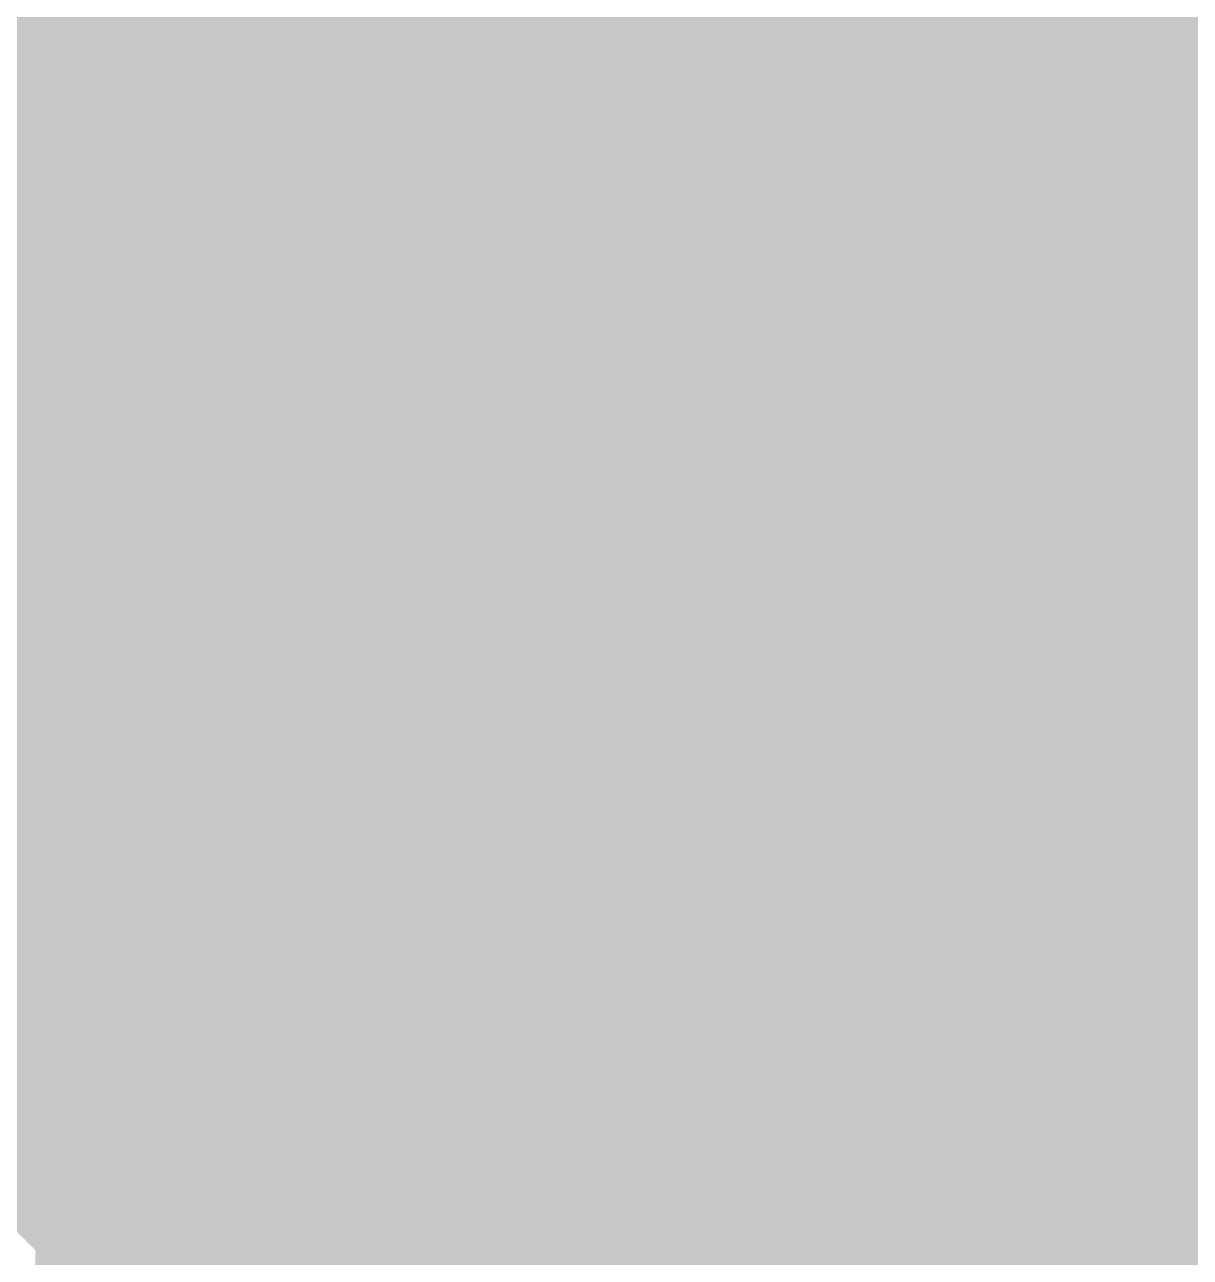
# Model space of a CAD drawing. Extents: x -5 to 208, y -5 to 206.
# Drawn here: x 44.34 to 56.3, y 126.87 to 139.52 of the extents above; entities that cross this region are included whole.
import ezdxf

# ---------------------------------------------------------------- set-up
doc = ezdxf.new("R2010")
doc.units = 0
doc.header["$MEASUREMENT"] = 0
doc.layers.get('0').update_dxf_attribs({"linetype": 'CONTINUOUS'})
for name, color, linetype in [('22-301-0_BOT', 7, 'CONTINUOUS'), ('22-301-0_DRD', 7, 'CONTINUOUS'), ('22-301-0_IN1', 1, 'CONTINUOUS'), ('22-301-0_IN2', 4, 'CONTINUOUS'), ('22-301-0_SMT', 5, 'CONTINUOUS'), ('22-301-0_SPT', 10, 'CONTINUOUS'), ('22-301-0_SST', 14, 'CONTINUOUS'), ('22-301-0_TOP', 9, 'CONTINUOUS'), ('THRUHOLE_TAP', 13, 'CONTINUOUS')]:
    doc.layers.add(name, color=color, linetype=linetype)

# ---------------------------------------------------------------- blocks, each defined once
blk = doc.blocks.new('ROUND_66')
at = {"const_width": 0.35052}
blk.add_lwpolyline([(-0.17526, 0, 1), (0.17526, 0, 1)], format="xyb", close=True, dxfattribs=at)
blk = doc.blocks.new('ROUND_68')
at = {"const_width": 0.35052}
blk.add_lwpolyline([(-0.17526, 0, 1), (0.17526, 0, 1)], format="xyb", close=True, dxfattribs=at)
blk = doc.blocks.new('RECTANGLE_6')
blk.add_solid([(0.4826, 0.4064), (0.4826, -0.4064), (-0.4826, 0.4064), (-0.4826, -0.4064)])
blk = doc.blocks.new('RECTANGLE_10')
blk.add_solid([(0.9017, 0.508), (0.9017, -0.508), (-0.9017, 0.508), (-0.9017, -0.508)])
blk = doc.blocks.new('ROUND_73')
at = {"const_width": 0.10033}
blk.add_lwpolyline([(-0.050164, 0, 1), (0.050164, 0, 1)], format="xyb", close=True, dxfattribs=at)

msp = doc.modelspace()

# ---------------------------------------------------------------- linework, layer by layer
at = {"layer": '22-301-0_BOT', "const_width": 0.254}
for points in [[(45.593, 149.2885), (45.593, 103.33736)], [(45.8216, 149.2885), (45.8216, 103.3399)], [(46.0502, 149.2885), (46.0502, 103.27894)], [(46.2788, 149.2885), (46.2788, 103.13924)], [(46.5074, 149.2885), (46.5074, 102.82936)], [(46.736, 149.2885), (46.736, 96.02216)], [(46.9646, 149.2885), (46.9646, 96.0247)], [(47.1932, 149.2885), (47.1932, 95.96374)], [(47.4218, 149.2885), (47.4218, 95.82404)], [(47.6504, 149.2885), (47.6504, 95.51416)], [(47.879, 149.2885), (47.879, 90.90152)], [(48.1076, 149.2885), (48.1076, 90.8685)], [(48.3362, 149.2885), (48.3362, 90.76944)], [(48.5648, 149.2885), (48.5648, 90.55862)], [(48.7934, 149.2885), (48.7934, 89.27846)], [(49.022, 149.2885), (49.022, 89.04986)], [(49.2506, 149.2885), (49.2506, 88.82126)], [(49.4792, 149.2885), (49.4792, 88.59266)], [(49.7078, 149.2885), (49.7078, 88.36406)], [(49.9364, 149.2885), (49.9364, 88.13546)], [(50.165, 149.2885), (50.165, 87.90686)], [(50.3936, 149.2885), (50.3936, 87.67826)], [(50.6222, 149.2885), (50.6222, 87.44966)], [(50.8508, 149.2885), (50.8508, 87.22106)], [(51.0794, 149.2885), (51.0794, 106.6165)], [(51.308, 149.2885), (51.308, 106.9467)], [(51.5366, 149.2885), (51.5366, 107.05592)], [(51.7652, 149.2885), (51.7652, 107.0737)], [(51.9938, 149.2885), (51.9938, 107.0737)], [(52.2224, 149.2885), (52.2224, 107.0737)], [(52.451, 149.2885), (52.451, 107.0737)], [(52.6796, 149.2885), (52.6796, 107.0737)], [(52.9082, 149.2885), (52.9082, 107.0737)], [(53.1368, 149.2885), (53.1368, 107.0737)], [(53.3654, 149.2885), (53.3654, 107.0737)], [(53.594, 149.2885), (53.594, 107.0737)], [(53.8226, 149.2885), (53.8226, 107.0737)], [(54.0512, 149.2885), (54.0512, 107.0737)], [(54.2798, 149.2885), (54.2798, 107.0737)], [(54.5084, 149.2885), (54.5084, 107.0737)], [(54.737, 149.2885), (54.737, 107.0737)], [(54.9656, 149.2885), (54.9656, 107.0737)], [(55.1942, 149.2885), (55.1942, 107.0737)], [(55.4228, 149.2885), (55.4228, 107.0737)], [(55.6514, 149.2885), (55.6514, 107.0737)], [(55.88, 149.2885), (55.88, 107.0737)], [(56.1086, 149.2885), (56.1086, 107.0737)], [(56.3372, 148.37918), (56.3372, 107.0737)], [(45.3644, 141.13256), (45.3644, 103.26878)], [(45.1358, 140.88364), (45.1358, 103.11638)], [(44.9072, 140.65504), (44.9072, 102.76332)], [(44.6786, 140.42644), (44.6786, 127.18542)], [(44.577, 140.32484), (44.577, 127.32258)], [(60.325, 139.4968), (44.577, 139.4968)], [(60.325, 139.2682), (44.577, 139.2682)], [(60.325, 139.0396), (44.577, 139.0396)], [(60.325, 138.811), (44.577, 138.811)], [(60.325, 138.5824), (44.577, 138.5824)], [(60.325, 138.3538), (44.577, 138.3538)], [(60.325, 138.1252), (44.577, 138.1252)], [(60.325, 137.8966), (44.577, 137.8966)], [(60.325, 137.668), (44.577, 137.668)], [(60.325, 137.4394), (44.577, 137.4394)], [(60.325, 137.2108), (44.577, 137.2108)], [(60.325, 136.9822), (44.577, 136.9822)], [(60.325, 136.7536), (44.577, 136.7536)], [(60.325, 136.525), (44.577, 136.525)], [(60.325, 136.2964), (44.577, 136.2964)], [(60.325, 136.0678), (44.577, 136.0678)], [(60.325, 135.8392), (44.577, 135.8392)], [(60.325, 135.6106), (44.577, 135.6106)], [(60.325, 135.382), (44.577, 135.382)], [(60.325, 135.1534), (44.577, 135.1534)], [(60.325, 134.9248), (44.577, 134.9248)], [(60.325, 134.6962), (44.577, 134.6962)], [(60.325, 134.4676), (44.577, 134.4676)], [(60.325, 134.239), (44.577, 134.239)], [(60.325, 134.0104), (44.577, 134.0104)], [(60.325, 133.7818), (44.577, 133.7818)], [(60.325, 133.5532), (44.577, 133.5532)], [(60.325, 133.3246), (44.577, 133.3246)], [(60.325, 133.096), (44.577, 133.096)], [(60.325, 132.8674), (44.577, 132.8674)], [(60.325, 132.6388), (44.577, 132.6388)], [(60.325, 132.4102), (44.577, 132.4102)], [(60.325, 132.1816), (44.577, 132.1816)], [(60.325, 131.953), (44.577, 131.953)], [(60.325, 131.7244), (44.577, 131.7244)], [(60.325, 131.4958), (44.577, 131.4958)], [(60.325, 131.2672), (44.577, 131.2672)], [(60.325, 131.0386), (44.577, 131.0386)], [(60.325, 130.81), (44.577, 130.81)], [(60.325, 130.5814), (44.577, 130.5814)], [(60.325, 130.3528), (44.577, 130.3528)], [(60.325, 130.1242), (44.577, 130.1242)], [(60.325, 129.8956), (44.577, 129.8956)], [(60.325, 129.667), (44.577, 129.667)], [(60.325, 129.4384), (44.577, 129.4384)], [(60.325, 129.2098), (44.577, 129.2098)], [(60.325, 128.9812), (44.577, 128.9812)], [(60.325, 128.7526), (44.577, 128.7526)], [(60.325, 128.524), (44.577, 128.524)], [(60.325, 128.2954), (44.577, 128.2954)], [(60.325, 128.0668), (44.577, 128.0668)], [(60.325, 127.8382), (44.577, 127.8382)], [(60.325, 127.6096), (44.577, 127.6096)], [(60.37834, 127.381), (44.577, 127.381)], [(60.54344, 127.1524), (44.69638, 127.1524)], [(60.77204, 126.9238), (44.7802, 126.9238)]]:
    msp.add_lwpolyline(points, dxfattribs=at)
for points in [[(44.80052, 126.746, 0.1864202), (44.5776, 127.32312)], [(43.942, 125.88748, 0.4142136), (44.80052, 126.746)]]:
    msp.add_lwpolyline(points, format="xyb", dxfattribs=at)
at = {"layer": '22-301-0_DRD', "const_width": 0.254}
for points in [[(52.959, 131.699), (52.578, 131.318)], [(53.467, 131.699), (52.959, 131.699)], [(53.848, 131.318), (53.467, 131.699)], [(52.578, 131.318), (52.578, 130.81)], [(53.848, 130.81), (53.848, 131.318)], [(51.816, 130.937), (51.435, 130.556)], [(51.816, 130.937), (51.435, 130.556)], [(51.816, 130.937), (51.435, 130.556)], [(52.324, 130.937), (51.816, 130.937)], [(52.324, 130.937), (51.816, 130.937)], [(52.324, 130.937), (51.816, 130.937)], [(52.705, 130.556), (52.324, 130.937)], [(52.705, 130.556), (52.324, 130.937)], [(52.705, 130.556), (52.324, 130.937)], [(52.578, 130.81), (52.959, 130.429)], [(53.467, 130.429), (53.848, 130.81)], [(51.435, 130.556), (51.435, 130.048)], [(51.435, 130.556), (51.435, 130.048)], [(51.435, 130.556), (51.435, 130.048)], [(52.705, 130.048), (52.705, 130.556)], [(52.705, 130.048), (52.705, 130.556)], [(52.705, 130.048), (52.705, 130.556)], [(52.959, 130.429), (53.467, 130.429)], [(51.435, 130.048), (51.816, 129.667)], [(51.435, 130.048), (51.816, 129.667)], [(51.435, 130.048), (51.816, 129.667)], [(52.324, 129.667), (52.705, 130.048)], [(52.324, 129.667), (52.705, 130.048)], [(52.324, 129.667), (52.705, 130.048)], [(51.816, 129.667), (52.324, 129.667)], [(51.816, 129.667), (52.324, 129.667)], [(51.816, 129.667), (52.324, 129.667)], [(49.276, 129.54), (48.895, 129.159)], [(49.276, 129.54), (48.895, 129.159)], [(49.784, 129.54), (49.276, 129.54)], [(49.784, 129.54), (49.276, 129.54)], [(50.165, 129.159), (49.784, 129.54)], [(50.165, 129.159), (49.784, 129.54)], [(48.895, 129.159), (48.895, 128.651)], [(48.895, 129.159), (48.895, 128.651)], [(50.165, 128.651), (50.165, 129.159)], [(50.165, 128.651), (50.165, 129.159)], [(48.895, 128.651), (49.276, 128.27)], [(48.895, 128.651), (49.276, 128.27)], [(49.784, 128.27), (50.165, 128.651)], [(49.784, 128.27), (50.165, 128.651)], [(49.276, 128.27), (49.784, 128.27)], [(49.276, 128.27), (49.784, 128.27)], [(44.577, 127), (44.196, 127.381)], [(44.577, 126.492), (44.577, 127)]]:
    msp.add_lwpolyline(points, dxfattribs=at)
at = {"layer": '22-301-0_IN1', "const_width": 0.254}
for points in [[(44.5516, 165.608), (44.5516, 127.04572)], [(44.7802, 165.608), (44.7802, 112.4712)], [(45.0088, 165.608), (45.0088, 112.4712)], [(45.2374, 165.608), (45.2374, 112.4712)], [(45.466, 165.608), (45.466, 112.4712)], [(45.6946, 165.608), (45.6946, 112.4712)], [(45.9232, 165.608), (45.9232, 112.4712)], [(46.1518, 165.608), (46.1518, 112.4712)], [(46.3804, 165.608), (46.3804, 112.4712)], [(46.609, 165.608), (46.609, 112.4712)], [(50.9524, 165.608), (50.9524, 112.4712)], [(51.181, 165.608), (51.181, 112.4712)], [(51.4096, 165.608), (51.4096, 112.4712)], [(51.6382, 165.608), (51.6382, 112.4712)], [(51.8668, 165.608), (51.8668, 112.4712)], [(52.0954, 165.608), (52.0954, 112.4712)], [(52.324, 165.608), (52.324, 112.4712)], [(52.5526, 165.608), (52.5526, 112.4712)], [(52.7812, 165.608), (52.7812, 112.4712)], [(53.0098, 165.608), (53.0098, 112.4712)], [(53.2384, 165.608), (53.2384, 112.4712)], [(53.467, 165.608), (53.467, 112.4712)], [(53.6956, 165.608), (53.6956, 112.4712)], [(53.9242, 165.608), (53.9242, 112.4712)], [(54.1528, 165.608), (54.1528, 112.4712)], [(54.3814, 165.608), (54.3814, 112.4712)], [(54.61, 165.608), (54.61, 112.4712)], [(54.8386, 165.608), (54.8386, 112.4712)], [(55.0672, 165.608), (55.0672, 112.4712)], [(55.2958, 165.608), (55.2958, 112.4712)], [(55.5244, 165.608), (55.5244, 112.4712)], [(55.753, 165.608), (55.753, 112.4712)], [(48.2092, 159.21482), (48.2092, 112.4712)], [(47.9806, 158.82874), (47.9806, 112.4712)], [(46.8376, 158.70936), (46.8376, 112.4712)], [(47.752, 158.56712), (47.752, 112.4712)], [(47.0662, 158.52394), (47.0662, 112.4712)], [(47.2948, 158.45536), (47.2948, 112.4712)], [(47.5234, 158.46806), (47.5234, 112.4712)], [(48.4378, 156.25318), (48.4378, 112.4712)], [(48.6664, 156.04744), (48.6664, 112.4712)], [(49.3522, 156.06268), (49.3522, 112.4712)], [(48.895, 155.9687), (48.895, 112.4712)], [(49.1236, 155.97378), (49.1236, 112.4712)], [(49.5808, 153.83002), (49.5808, 112.4712)], [(50.7238, 153.78938), (50.7238, 112.4712)], [(49.8094, 153.59888), (49.8094, 112.4712)], [(50.038, 153.50998), (50.038, 112.4712)], [(50.4952, 153.58364), (50.4952, 112.4712)], [(50.2666, 153.5049), (50.2666, 112.4712)], [(55.9816, 147.955), (55.9816, 112.4712)], [(56.2102, 147.955), (56.2102, 112.4712)], [(44.323, 141.55928), (44.323, 127.30988)], [(67.31508, 139.573), (17.0053, 139.573)], [(67.26428, 139.3444), (17.30756, 139.3444)], [(67.29476, 139.1158), (17.41932, 139.1158)], [(67.41922, 138.8872), (30.82798, 138.8872)], [(67.78244, 138.6586), (31.05912, 138.6586)], [(72.20712, 138.43), (31.14802, 138.43)], [(72.10806, 138.2014), (31.15056, 138.2014)], [(72.09536, 137.9728), (31.07436, 137.9728)], [(72.16394, 137.7442), (30.86608, 137.7442)], [(67.71894, 137.5156), (28.86202, 137.5156)], [(67.56908, 137.287), (-2.54, 137.287)], [(66.25844, 137.0584), (-2.54, 137.0584)], [(65.89522, 136.8298), (-2.54, 136.8298)], [(61.88202, 136.6012), (-2.54, 136.6012)], [(61.65088, 136.3726), (-2.54, 136.3726)], [(61.56198, 136.144), (-2.54, 136.144)], [(61.5569, 135.9154), (-2.54, 135.9154)], [(61.63564, 135.6868), (13.72108, 135.6868)], [(61.84138, 135.4582), (13.92936, 135.4582)], [(62.56528, 135.2296), (14.00556, 135.2296)], [(62.61608, 135.001), (28.9433, 135.001)], [(62.76594, 134.7724), (29.24556, 134.7724)], [(73.49236, 134.5438), (29.35732, 134.5438)], [(73.56094, 134.3152), (29.38018, 134.3152)], [(73.74636, 134.0866), (38.31082, 134.0866)], [(79.883, 133.858), (38.67658, 133.858)], [(79.883, 133.6294), (38.7985, 133.6294)], [(79.883, 133.4008), (38.82898, 133.4008)], [(75.18908, 133.1722), (38.78072, 133.1722)], [(75.05192, 132.9436), (38.62832, 132.9436)], [(73.58888, 132.715), (36.5633, 132.715)], [(64.86144, 132.4864), (10.71372, 132.4864)], [(64.49822, 132.2578), (43.60164, 132.2578)], [(64.37376, 132.0292), (43.78706, 132.0292)], [(63.95974, 131.8006), (43.85564, 131.8006)], [(63.69812, 131.572), (43.84294, 131.572)], [(62.95136, 131.3434), (43.74388, 131.3434)], [(62.76594, 131.1148), (43.47972, 131.1148)], [(62.69736, 130.8862), (10.76198, 130.8862)], [(62.71006, 130.6576), (10.99312, 130.6576)], [(62.80912, 130.429), (11.08202, 130.429)], [(63.07074, 130.2004), (11.08456, 130.2004)], [(73.48982, 129.9718), (11.00836, 129.9718)], [(73.18502, 129.7432), (10.80008, 129.7432)], [(72.95388, 129.5146), (-2.54, 129.5146)], [(72.86498, 129.286), (-2.54, 129.286)], [(72.8599, 129.0574), (14.77264, 129.0574)], [(72.93864, 128.8288), (14.95806, 128.8288)], [(73.14438, 128.6002), (15.02664, 128.6002)], [(61.62294, 128.3716), (15.01394, 128.3716)], [(61.4807, 128.143), (14.91488, 128.143)], [(61.43752, 127.9144), (14.65072, 127.9144)], [(61.47308, 127.6858), (13.99032, 127.6858)], [(61.60516, 127.4572), (14.01318, 127.4572)], [(62.04204, 127.2286), (44.41952, 127.2286)], [(68.33108, 127), (44.57192, 127)], [(68.48094, 126.7714), (44.62018, 126.7714)]]:
    msp.add_lwpolyline(points, dxfattribs=at)
for points in [[(44.62272, 126.746, 0.4142136), (43.942, 127.42672)], [(43.942, 126.06528, 0.4142136), (44.62272, 126.746)]]:
    msp.add_lwpolyline(points, format="xyb", dxfattribs=at)
at = {"layer": '22-301-0_IN2', "const_width": 0.254}
for points in [[(16.764, 138.938), (18.542, 138.938), (18.923, 139.319), (67.945, 139.319)], [(67.44208, 138.8618), (30.86608, 138.8618)], [(44.323, 138.8618), (44.323, 127.30988)], [(44.5516, 138.8618), (44.5516, 127.04572)], [(44.7802, 138.8618), (44.7802, 112.649)], [(45.0088, 138.8618), (45.0088, 112.649)], [(45.2374, 138.8618), (45.2374, 112.649)], [(45.466, 138.8618), (45.466, 112.649)], [(45.6946, 138.8618), (45.6946, 112.649)], [(45.9232, 138.8618), (45.9232, 112.649)], [(46.1518, 138.8618), (46.1518, 112.649)], [(46.3804, 138.8618), (46.3804, 112.649)], [(46.609, 138.8618), (46.609, 112.649)], [(46.8376, 138.8618), (46.8376, 112.649)], [(47.0662, 138.8618), (47.0662, 112.649)], [(47.2948, 138.8618), (47.2948, 112.649)], [(47.5234, 138.8618), (47.5234, 112.649)], [(47.752, 138.8618), (47.752, 112.649)], [(47.9806, 138.8618), (47.9806, 112.649)], [(48.2092, 138.8618), (48.2092, 112.649)], [(48.4378, 138.8618), (48.4378, 112.649)], [(48.6664, 138.8618), (48.6664, 112.649)], [(48.895, 138.8618), (48.895, 112.649)], [(49.1236, 138.8618), (49.1236, 112.649)], [(49.3522, 138.8618), (49.3522, 112.649)], [(49.5808, 138.8618), (49.5808, 112.649)], [(49.8094, 138.8618), (49.8094, 112.649)], [(50.038, 138.8618), (50.038, 112.649)], [(50.2666, 138.8618), (50.2666, 112.649)], [(50.4952, 138.8618), (50.4952, 112.649)], [(50.7238, 138.8618), (50.7238, 112.649)], [(50.9524, 138.8618), (50.9524, 112.649)], [(51.181, 138.8618), (51.181, 112.649)], [(51.4096, 138.8618), (51.4096, 112.649)], [(51.6382, 138.8618), (51.6382, 112.649)], [(51.8668, 138.8618), (51.8668, 112.649)], [(52.0954, 138.8618), (52.0954, 112.649)], [(52.324, 138.8618), (52.324, 112.649)], [(52.5526, 138.8618), (52.5526, 112.649)], [(52.7812, 138.8618), (52.7812, 112.649)], [(53.0098, 138.8618), (53.0098, 112.649)], [(53.2384, 138.8618), (53.2384, 112.649)], [(53.467, 138.8618), (53.467, 112.649)], [(53.6956, 138.8618), (53.6956, 112.649)], [(53.9242, 138.8618), (53.9242, 112.649)], [(54.1528, 138.8618), (54.1528, 112.649)], [(54.3814, 138.8618), (54.3814, 112.649)], [(54.61, 138.8618), (54.61, 112.649)], [(54.8386, 138.8618), (54.8386, 112.649)], [(55.0672, 138.8618), (55.0672, 112.649)], [(55.2958, 138.8618), (55.2958, 112.649)], [(55.5244, 138.8618), (55.5244, 112.649)], [(55.753, 138.8618), (55.753, 138.303)], [(55.9816, 138.8618), (55.9816, 138.303)], [(56.2102, 138.8618), (56.2102, 138.303)], [(67.49288, 138.811), (30.93212, 138.811)], [(67.9577, 138.5824), (31.09976, 138.5824)], [(67.7291, 138.3538), (31.15818, 138.3538)], [(55.753, 138.303), (55.753, 117.602)], [(67.6783, 138.303), (55.753, 138.303)], [(55.753, 138.1252), (31.13532, 138.1252)], [(55.753, 137.8966), (31.02356, 137.8966)], [(55.753, 137.668), (30.7213, 137.668)], [(55.753, 137.4394), (-2.54, 137.4394)], [(55.753, 137.2108), (-2.54, 137.2108)], [(55.753, 136.9822), (-2.54, 136.9822)], [(55.753, 136.7536), (-2.54, 136.7536)], [(55.753, 136.525), (-2.54, 136.525)], [(55.753, 136.2964), (-2.54, 136.2964)], [(55.753, 136.0678), (-2.54, 136.0678)], [(55.753, 135.8392), (-2.54, 135.8392)], [(55.753, 135.6106), (13.81252, 135.6106)], [(55.753, 135.382), (13.96492, 135.382)], [(55.753, 135.1534), (14.01318, 135.1534)], [(55.753, 134.9248), (29.08808, 134.9248)], [(55.753, 134.6962), (29.29636, 134.6962)], [(55.753, 134.4676), (29.37256, 134.4676)], [(55.753, 134.239), (29.37002, 134.239)], [(55.753, 134.0104), (38.49878, 134.0104)], [(55.753, 133.7818), (38.72992, 133.7818)], [(55.753, 133.5532), (38.81882, 133.5532)], [(55.753, 133.3246), (38.82136, 133.3246)], [(55.753, 133.096), (38.74516, 133.096)], [(55.753, 132.8674), (38.53688, 132.8674)], [(55.753, 132.6388), (10.91692, 132.6388)], [(55.753, 132.4102), (3.4417, 132.4102)], [(55.753, 132.1816), (43.68292, 132.1816)], [(55.753, 131.953), (43.82008, 131.953)], [(55.753, 131.7244), (43.86072, 131.7244)], [(55.753, 131.4958), (43.82008, 131.4958)], [(55.753, 131.2672), (43.68292, 131.2672)], [(55.753, 131.0386), (6.35508, 131.0386)], [(55.753, 130.81), (10.86612, 130.81)], [(55.753, 130.5814), (11.03376, 130.5814)], [(55.753, 130.3528), (11.09218, 130.3528)], [(55.753, 130.1242), (11.06932, 130.1242)], [(55.753, 129.8956), (10.95756, 129.8956)], [(55.753, 129.667), (10.6553, 129.667)], [(55.753, 129.4384), (-2.54, 129.4384)], [(55.753, 129.2098), (-2.54, 129.2098)], [(55.753, 128.9812), (14.85392, 128.9812)], [(55.753, 128.7526), (14.99108, 128.7526)], [(55.753, 128.524), (15.03172, 128.524)], [(55.753, 128.2954), (14.99108, 128.2954)], [(55.753, 128.0668), (14.85392, 128.0668)], [(55.753, 127.8382), (13.92936, 127.8382)], [(55.753, 127.6096), (14.00556, 127.6096)], [(55.753, 127.381), (44.1833, 127.381)], [(55.753, 127.1524), (44.48556, 127.1524)], [(55.753, 126.9238), (44.59732, 126.9238)]]:
    msp.add_lwpolyline(points, dxfattribs=at)
for points in [[(44.62272, 126.746, 0.4142136), (43.942, 127.42672)], [(43.942, 126.06528, 0.4142136), (44.62272, 126.746)]]:
    msp.add_lwpolyline(points, format="xyb", dxfattribs=at)
at = {"layer": '22-301-0_SST', "const_width": 0.1524}
for points in [[(46.12894, 147.93468), (48.28032, 147.93468), (48.28032, 139.08532), (42.89044, 139.08532), (42.89044, 139.73556), (47.83074, 139.73556), (47.22876, 140.335), (47.22876, 146.685)], [(47.68342, 137.62228), (47.68342, 137.26668), (47.85106, 137.1473), (48.02124, 137.1473), (48.19142, 137.26668), (48.19142, 137.62228), (47.17542, 137.62228)], [(47.68342, 137.3251), (47.17542, 137.1473)], [(47.17542, 136.42848), (47.17542, 136.6647)], [(47.17542, 136.54786), (48.19142, 136.54786), (48.02124, 136.6647)], [(47.17542, 135.59028), (47.17542, 136.06526), (47.85106, 135.59028), (48.02124, 135.59028), (48.19142, 135.6487), (48.19142, 136.0043), (48.02124, 136.06526)], [(51.5747, 135.72998), (51.40706, 135.7884), (51.40706, 136.144), (51.5747, 136.20496), (52.25288, 136.20496), (52.42306, 136.144), (52.42306, 135.7884), (52.25288, 135.72998)], [(54.17058, 135.08736), (54.0004, 135.14832), (54.0004, 135.50392), (54.17058, 135.56234), (54.84876, 135.56234), (55.0164, 135.50392), (55.0164, 135.14832), (54.84876, 135.08736)], [(51.91506, 134.9502), (51.91506, 135.3058), (52.0827, 135.36676), (52.25288, 135.36676), (52.42306, 135.3058), (52.42306, 134.9502), (52.25288, 134.89178), (52.0827, 134.89178), (51.40706, 135.128)], [(47.68342, 135.1661), (47.68342, 134.8105), (47.51324, 134.75208), (47.34306, 134.75208), (47.17542, 134.8105), (47.17542, 135.1661), (47.34306, 135.22706), (47.51324, 135.22706), (48.19142, 134.9883)], [(54.5084, 134.31012), (54.5084, 134.66572), (54.67858, 134.72414), (54.84876, 134.72414), (55.0164, 134.66572), (55.0164, 134.31012), (54.84876, 134.24916), (54.67858, 134.24916), (54.0004, 134.48792)], [(49.21758, 134.19836), (49.0474, 134.25932), (49.0474, 134.61492), (49.21758, 134.67334), (49.89576, 134.67334), (50.0634, 134.61492), (50.0634, 134.25932), (49.89576, 134.19836)], [(51.40706, 134.05358), (51.40706, 134.52856), (52.0827, 134.05358), (52.25288, 134.05358), (52.42306, 134.112), (52.42306, 134.4676), (52.25288, 134.52856)], [(48.4505, 131.2545), (48.4505, 134.1755), (46.8122, 134.1755), (46.8122, 131.2545), (48.4505, 131.2545)], [(49.5554, 133.42112), (49.5554, 133.77672), (49.72558, 133.83514), (49.89576, 133.83514), (50.0634, 133.77672), (50.0634, 133.42112), (49.89576, 133.36016), (49.72558, 133.36016), (49.0474, 133.59892)], [(54.17058, 133.88594), (54.0004, 133.76656), (54.0004, 133.53034), (54.17058, 133.41096), (54.34076, 133.41096), (54.67858, 133.64972), (55.0164, 133.41096), (55.0164, 133.88594)], [(50.673, 133.477), (53.467, 133.477), (53.467, 128.143), (50.673, 128.143), (50.673, 133.477)], [(49.38776, 132.52196), (49.38776, 132.99694), (50.0634, 132.76072), (50.0634, 132.64134), (49.0474, 132.64134)], [(53.7845, 132.9055), (53.7845, 129.9845), (55.4228, 129.9845), (55.4228, 132.9055), (53.7845, 132.9055)], [(48.7045, 132.2705), (48.7045, 129.3495), (50.3428, 129.3495), (50.3428, 132.2705), (48.7045, 132.2705)], [(46.5455, 128.0795), (46.5455, 131.0005), (44.9072, 131.0005), (44.9072, 128.0795), (46.5455, 128.0795)], [(48.4505, 128.0795), (48.4505, 131.0005), (46.8122, 131.0005), (46.8122, 128.0795), (48.4505, 128.0795)], [(43.23842, 129.81686), (44.25442, 129.81686), (44.08424, 129.9337)], [(55.4355, 126.8095), (55.4355, 129.7305), (53.7972, 129.7305), (53.7972, 126.8095), (55.4355, 126.8095)], [(47.68342, 127.58928), (47.68342, 127.23368), (47.85106, 127.1143), (48.02124, 127.1143), (48.19142, 127.23368), (48.19142, 127.58928), (47.17542, 127.58928)], [(47.68342, 127.2921), (47.17542, 127.1143)]]:
    msp.add_lwpolyline(points, dxfattribs=at)
at = {"layer": '22-301-0_TOP'}
for points, const_width in [([(38.735, 158.6738), (45.593, 151.8158), (45.593, 147.574), (61.468, 131.699), (61.468, 130.429), (64.23152, 127.66548), (64.23152, 121.92)], 0.254), ([(64.7319, 121.92), (64.7319, 127.9271), (61.976, 130.683), (61.976, 131.953), (46.101, 147.828), (46.101, 156.972), (44.45, 158.623), (44.45, 158.6738)], 0.254), ([(44.704, 152.0571), (44.704, 135.8392)], 0.254), ([(44.9326, 151.8285), (44.9326, 135.8392)], 0.254), ([(46.5582, 148.01596), (61.7601, 132.81406)], 0.254), ([(45.1612, 147.42414), (45.1612, 135.8392)], 0.254), ([(45.27296, 147.24634), (60.6425, 131.8768)], 0.254), ([(45.3898, 147.1295), (45.3898, 135.8392)], 0.254), ([(45.6184, 146.9009), (45.6184, 135.8392)], 0.254), ([(45.847, 146.6723), (45.847, 135.8392)], 0.254), ([(46.0756, 146.4437), (46.0756, 135.8392)], 0.254), ([(46.3042, 146.2151), (46.3042, 135.8392)], 0.254), ([(46.5328, 145.9865), (46.5328, 135.8392)], 0.254), ([(46.7614, 145.7579), (46.7614, 135.8392)], 0.254), ([(46.99, 145.5293), (46.99, 135.8392)], 0.254), ([(47.2186, 145.3007), (47.2186, 135.8392)], 0.254), ([(47.4472, 145.0721), (47.4472, 135.8392)], 0.254), ([(47.6758, 144.8435), (47.6758, 135.8392)], 0.254), ([(47.9044, 144.6149), (47.9044, 135.8392)], 0.254), ([(48.133, 144.3863), (48.133, 135.8392)], 0.254), ([(48.3616, 144.1577), (48.3616, 135.8392)], 0.254), ([(48.5902, 143.9291), (48.5902, 135.8392)], 0.254), ([(54.991, 144.0053), (54.991, 139.58316)], 0.254), ([(55.2196, 143.7767), (55.2196, 139.35456)], 0.254), ([(48.8188, 143.7005), (48.8188, 135.8392)], 0.254), ([(55.4482, 143.59636), (55.4482, 139.12596)], 0.254), ([(55.6768, 143.5608), (55.6768, 138.89736)], 0.254), ([(55.9054, 143.5608), (55.9054, 138.66876)], 0.254), ([(56.134, 143.5608), (56.134, 138.44016)], 0.254), ([(56.3626, 143.5608), (56.3626, 138.21156)], 0.254), ([(49.0474, 143.4719), (49.0474, 135.8392)], 0.254), ([(49.276, 143.2433), (49.276, 135.8392)], 0.254), ([(49.5046, 143.0147), (49.5046, 135.8392)], 0.254), ([(49.7332, 142.7861), (49.7332, 135.8392)], 0.254), ([(49.9618, 142.5575), (49.9618, 135.8392)], 0.254), ([(50.1904, 142.3289), (50.1904, 135.8392)], 0.254), ([(50.419, 142.1003), (50.419, 135.8392)], 0.254), ([(44.4754, 141.93774), (44.4754, 135.8392)], 0.254), ([(50.6476, 141.8717), (50.6476, 135.8392)], 0.254), ([(50.8762, 141.6431), (50.8762, 135.8392)], 0.254), ([(44.2468, 141.44498), (44.2468, 135.8392)], 0.254), ([(51.1048, 141.4145), (51.1048, 135.8392)], 0.254), ([(51.3334, 141.1859), (51.3334, 135.8392)], 0.254), ([(60.2488, 131.4069), (59.0931, 131.4069), (55.118, 135.382), (29.591, 135.382), (29.337, 135.636), (23.622, 135.636), (20.32, 138.938), (20.32, 140.8938)], 0.254), ([(51.562, 140.9573), (51.562, 135.8392)], 0.254), ([(51.7906, 140.7287), (51.7906, 135.8392)], 0.254), ([(52.0192, 140.5001), (52.0192, 135.8392)], 0.254), ([(52.2478, 140.2715), (52.2478, 135.8392)], 0.254), ([(52.4764, 140.0429), (52.4764, 135.8392)], 0.254), ([(52.705, 139.8143), (52.705, 135.8392)], 0.254), ([(52.9463, 139.573), (31.1277, 139.573)], 0.254), ([(52.9336, 139.5857), (52.9336, 135.8392)], 0.254), ([(61.4172, 139.573), (55.00116, 139.573)], 0.254), ([(53.1622, 139.3571), (53.1622, 135.8392)], 0.254), ([(53.1749, 139.3444), (31.1277, 139.3444)], 0.254), ([(61.4172, 139.3444), (55.22976, 139.3444)], 0.254), ([(53.4035, 139.1158), (31.1277, 139.1158)], 0.254), ([(53.3908, 139.1285), (53.3908, 135.8392)], 0.254), ([(61.4172, 139.1158), (55.45836, 139.1158)], 0.254), ([(53.6321, 138.8872), (31.1277, 138.8872)], 0.254), ([(53.6194, 138.8999), (53.6194, 135.8392)], 0.254), ([(61.4172, 138.8872), (55.68696, 138.8872)], 0.254), ([(53.8607, 138.6586), (31.1277, 138.6586)], 0.254), ([(53.848, 138.6713), (53.848, 135.8392)], 0.254), ([(61.4172, 138.6586), (55.91556, 138.6586)], 0.254), ([(54.0893, 138.43), (31.14802, 138.43)], 0.254), ([(54.0766, 138.4427), (54.0766, 135.8392)], 0.254), ([(61.4172, 138.43), (56.14416, 138.43)], 0.254), ([(54.3052, 138.2141), (54.3052, 135.8392)], 0.254), ([(54.3179, 138.2014), (31.15056, 138.2014)], 0.254), ([(61.4172, 138.2014), (56.37276, 138.2014)], 0.254), ([(54.5465, 137.9728), (31.07436, 137.9728)], 0.254), ([(54.5338, 137.9855), (54.5338, 135.8392)], 0.254), ([(54.7751, 137.7442), (30.86608, 137.7442)], 0.254), ([(54.7624, 137.7569), (54.7624, 135.8392)], 0.254), ([(55.0037, 137.5156), (28.86202, 137.5156)], 0.254), ([(54.991, 137.5283), (54.991, 135.8392)], 0.254), ([(55.2323, 137.287), (22.61616, 137.287)], 0.254), ([(55.2196, 137.2997), (55.2196, 135.8265)], 0.254), ([(55.4482, 137.0711), (55.4482, 135.69696)], 0.254), ([(55.4609, 137.0584), (22.84476, 137.0584)], 0.254), ([(55.6895, 136.8298), (23.07336, 136.8298)], 0.254), ([(55.6768, 136.8425), (55.6768, 135.46836)], 0.254), ([(55.9181, 136.6012), (23.30196, 136.6012)], 0.254), ([(55.9054, 136.6139), (55.9054, 135.23976)], 0.254), ([(56.1467, 136.3726), (23.53056, 136.3726)], 0.254), ([(56.134, 136.3853), (56.134, 135.01116)], 0.254), ([(56.3753, 136.144), (23.75916, 136.144)], 0.254), ([(56.3626, 136.1567), (56.3626, 134.78256)], 0.254), ([(56.6039, 135.9154), (29.70276, 135.9154)], 0.254), ([(55.118, 135.8392), (29.77896, 135.8392)], 0.254), ([(55.44566, 135.70204), (59.28106, 131.8641)], 0.254), ([(56.8325, 135.6868), (55.45836, 135.6868)], 0.254), ([(57.0611, 135.4582), (55.68696, 135.4582)], 0.254), ([(57.2897, 135.2296), (55.91556, 135.2296)], 0.254), ([(60.2488, 130.90652), (58.83148, 130.90652), (54.864, 134.874), (29.21, 134.874), (28.956, 135.128), (13.335, 135.128)], 0.254), ([(57.5183, 135.001), (56.14416, 135.001)], 0.254), ([(57.7469, 134.7724), (56.37276, 134.7724)], 0.254), ([(28.702, 134.366), (54.61, 134.366), (58.56986, 130.40614), (60.2488, 130.40614)], 0.254), ([(47.625, 132.0038), (47.6758, 132.0038), (49.403, 133.731), (54.483, 133.731), (58.30824, 129.90576), (60.2488, 129.90576)], 0.254), ([(47.625, 133.4262), (38.1508, 133.4262)], 0.254), ([(49.59096, 133.2738), (48.77816, 132.461)], 0.254), ([(50.8381, 133.1722), (49.48936, 133.1722)], 0.254), ([(49.5046, 133.1849), (49.5046, 132.2578)], 0.254), ([(50.8381, 133.2738), (49.59096, 133.2738)], 0.254), ([(49.7332, 133.2738), (49.7332, 132.2578)], 0.254), ([(49.9618, 133.2738), (49.9618, 132.2578)], 0.254), ([(50.1904, 133.2738), (50.1904, 132.2578)], 0.254), ([(50.419, 133.2738), (50.419, 128.016)], 0.254), ([(50.6476, 133.2738), (50.6476, 128.016)], 0.254), ([(50.8381, 133.2738), (50.8381, 131.6482)], 0.254), ([(50.8381, 132.9436), (49.26076, 132.9436)], 0.254), ([(49.276, 132.9563), (49.276, 132.34416)], 0.254), ([(50.8381, 132.715), (49.03216, 132.715)], 0.254), ([(49.0474, 132.7277), (49.0474, 132.45338)], 0.254), ([(48.9712, 132.461), (48.77816, 132.461)], 0.254), ([(50.8381, 132.4864), (48.80356, 132.4864)], 0.254), ([(48.8188, 132.4991), (48.8188, 132.461)], 0.254), ([(52.07, 132.4864), (52.4002, 132.1562), (54.61, 132.1562)], 0.254), ([(50.8381, 132.2578), (49.36236, 132.2578)], 0.254), ([(50.3428, 132.2578), (49.36236, 132.2578)], 0.254), ([(50.3428, 132.2578), (50.3428, 130.8354)], 0.254), ([(60.2488, 129.40538), (58.04662, 129.40538), (55.2958, 132.1562), (54.61, 132.1562)], 0.254), ([(50.8381, 132.0292), (50.3428, 132.0292)], 0.254), ([(49.53, 131.5212), (49.4538, 131.5212), (48.9712, 132.0038), (47.6758, 132.0038), (47.625, 132.0038)], 0.254), ([(47.625, 132.0038), (47.625, 130.2512)], 0.254), ([(50.8381, 131.8006), (50.3428, 131.8006)], 0.254), ([(43.18, 131.7244), (43.1546, 131.7244), (44.6278, 130.2512), (45.72, 130.2512)], 0.254), ([(53.3019, 131.6482), (50.8381, 131.6482)], 0.254), ([(50.8762, 131.6482), (50.8762, 129.9718)], 0.254), ([(51.1048, 131.6482), (51.1048, 129.9718)], 0.254), ([(51.3334, 131.6482), (51.3334, 129.9718)], 0.254), ([(51.562, 131.6482), (51.562, 129.9718)], 0.254), ([(51.7906, 131.6482), (51.7906, 129.9718)], 0.254), ([(52.0192, 131.6482), (52.0192, 129.9718)], 0.254), ([(52.2478, 131.6482), (52.2478, 129.9718)], 0.254), ([(52.4764, 131.6482), (52.4764, 129.9718)], 0.254), ([(52.705, 131.6482), (52.705, 129.9718)], 0.254), ([(52.9336, 131.6482), (52.9336, 129.9718)], 0.254), ([(53.1622, 131.6482), (53.1622, 129.9718)], 0.254), ([(53.7972, 131.699), (53.3019, 131.699)], 0.254), ([(53.3019, 131.699), (53.3019, 131.6482)], 0.254), ([(53.3908, 131.699), (53.3908, 128.016)], 0.254), ([(53.6194, 131.699), (53.6194, 128.016)], 0.254), ([(53.7972, 131.699), (53.7972, 131.4704)], 0.254), ([(48.4378, 131.5466), (48.4378, 131.2672)], 0.254), ([(48.7172, 131.5466), (48.4378, 131.5466)], 0.254), ([(48.5902, 131.5466), (48.5902, 128.58496)], 0.254), ([(48.7172, 131.5466), (48.7172, 130.8354)], 0.254), ([(53.7972, 131.572), (50.3428, 131.572)], 0.254), ([(53.7972, 131.4704), (53.7972, 131.4196)], 0.254), ([(53.7972, 131.4196), (53.7972, 129.9972)], 0.254), ([(55.4228, 131.3815), (55.4228, 129.9972)], 0.254), ([(55.4228, 131.3815), (57.72404, 129.0828)], 0.254), ([(48.0822, 131.2672), (48.0822, 130.9878)], 0.254), ([(48.4378, 131.2672), (48.0822, 131.2672)], 0.254), ([(48.133, 131.2672), (48.133, 130.9878)], 0.254), ([(48.3616, 131.2672), (48.3616, 130.9878)], 0.254), ([(48.7172, 131.3434), (48.4378, 131.3434)], 0.254), ([(53.7972, 131.3434), (50.3428, 131.3434)], 0.254), ([(55.4609, 131.3434), (55.4228, 131.3434)], 0.254), ([(55.4482, 131.3561), (55.4482, 128.36144)], 0.254), ([(55.6768, 131.1275), (55.6768, 128.36144)], 0.254), ([(48.7172, 131.1148), (48.0822, 131.1148)], 0.254), ([(53.7972, 131.1148), (50.3428, 131.1148)], 0.254), ([(53.213, 131.064), (53.5432, 130.7338), (54.61, 130.7338)], 0.254), ([(55.6895, 131.1148), (55.4228, 131.1148)], 0.254), ([(48.4378, 130.9878), (48.0822, 130.9878)], 0.254), ([(48.4378, 130.9878), (48.4378, 129.5654)], 0.254), ([(48.7172, 130.8862), (48.4378, 130.8862)], 0.254), ([(53.7972, 130.8862), (50.3428, 130.8862)], 0.254), ([(55.9181, 130.8862), (55.4228, 130.8862)], 0.254), ([(55.9054, 130.8989), (55.9054, 128.36144)], 0.254), ([(48.7172, 130.8354), (48.7172, 130.7846)], 0.254), ([(48.7172, 130.7846), (48.7172, 129.3622)], 0.254), ([(50.3428, 130.8354), (50.3428, 130.7846)], 0.254), ([(50.3428, 130.7846), (50.3428, 129.3622)], 0.254), ([(48.7172, 130.6576), (48.4378, 130.6576)], 0.254), ([(53.7972, 130.6576), (50.3428, 130.6576)], 0.254), ([(53.7972, 130.7338), (54.61, 130.7338)], 0.254), ([(54.61, 130.7338), (54.61, 128.9812)], 0.254), ([(54.61, 129.9972), (54.61, 130.7338)], 0.254), ([(55.4228, 130.7338), (54.61, 130.7338)], 0.254), ([(56.1467, 130.6576), (55.4228, 130.6576)], 0.254), ([(56.134, 130.6703), (56.134, 128.36144)], 0.254), ([(48.7172, 130.429), (48.4378, 130.429)], 0.254), ([(53.7972, 130.429), (50.3428, 130.429)], 0.254), ([(56.3753, 130.429), (55.4228, 130.429)], 0.254), ([(56.3626, 130.4417), (56.3626, 128.36144)], 0.254), ([(60.2488, 127.40386), (58.44286, 127.40386), (57.277, 126.238), (45.72, 126.238), (44.45, 127.508), (44.45, 130.1242), (44.577, 130.2512), (44.6278, 130.2512), (45.72, 130.2512)], 0.254), ([(49.53, 130.0988), (49.53, 128.905)], 0.635), ([(49.53, 128.905), (49.53, 130.0988)], 0.635), ([(52.07, 129.1336), (52.07, 130.302)], 0.254), ([(52.07, 129.1336), (52.07, 130.302)], 0.254), ([(52.07, 129.1336), (52.07, 130.302)], 0.254), ([(48.7172, 130.2004), (48.4378, 130.2004)], 0.254), ([(53.7972, 130.2004), (50.3428, 130.2004)], 0.254), ([(56.6039, 130.2004), (55.4228, 130.2004)], 0.254), ([(48.7172, 130.0988), (49.53, 130.0988)], 0.254), ([(49.53, 129.3622), (49.53, 130.0988)], 0.254), ([(50.3428, 130.0988), (49.53, 130.0988)], 0.254), ([(55.4228, 129.9972), (53.7972, 129.9972)], 0.254), ([(53.848, 129.9972), (53.848, 129.7178)], 0.254), ([(54.0766, 129.9972), (54.0766, 129.7178)], 0.254), ([(54.3052, 129.9972), (54.3052, 129.7178)], 0.254), ([(54.5338, 129.9972), (54.5338, 129.7178)], 0.254), ([(54.7624, 129.9972), (54.7624, 129.7178)], 0.254), ([(54.991, 129.9972), (54.991, 129.7178)], 0.254), ([(55.2196, 129.9972), (55.2196, 129.7178)], 0.254), ([(48.7172, 129.9718), (48.4378, 129.9718)], 0.254), ([(56.8325, 129.9718), (50.3428, 129.9718)], 0.254), ([(50.8381, 129.9718), (50.8381, 128.2954)], 0.254), ([(53.3019, 129.9718), (50.8381, 129.9718)], 0.254), ([(52.07, 129.9718), (52.07, 129.1336)], 0.254), ([(53.3019, 129.9718), (53.3019, 128.2954)], 0.254), ([(48.7172, 129.7432), (48.4378, 129.7432)], 0.254), ([(50.8381, 129.7432), (50.3428, 129.7432)], 0.254), ([(57.0611, 129.7432), (53.3019, 129.7432)], 0.254), ([(55.4228, 129.7178), (53.7972, 129.7178), (53.7972, 128.2954)], 0.254), ([(54.61, 129.7178), (54.61, 128.9812)], 0.254), ([(55.4228, 129.7178), (55.4228, 128.36144)], 0.254), ([(48.4378, 129.5654), (48.4378, 129.5146)], 0.254), ([(48.4378, 129.5146), (48.4378, 128.73736)], 0.254), ([(48.7172, 129.5146), (48.4378, 129.5146)], 0.254), ([(50.8381, 129.5146), (50.3428, 129.5146)], 0.254), ([(53.7972, 129.5146), (53.3019, 129.5146)], 0.254), ([(57.2897, 129.5146), (55.4228, 129.5146)], 0.254), ([(50.3428, 129.3622), (48.7172, 129.3622)], 0.254), ([(48.8188, 129.3622), (48.8188, 128.35636)], 0.254), ([(49.0474, 129.3622), (49.0474, 128.12776)], 0.254), ([(49.276, 129.3622), (49.276, 128.016)], 0.254), ([(49.5046, 129.3622), (49.5046, 128.016)], 0.254), ([(49.7332, 129.3622), (49.7332, 128.016)], 0.254), ([(49.9618, 129.3622), (49.9618, 128.016)], 0.254), ([(50.1904, 129.3622), (50.1904, 128.016)], 0.254), ([(50.8381, 129.286), (48.4378, 129.286)], 0.254), ([(53.7972, 129.286), (53.3019, 129.286)], 0.254), ([(57.5183, 129.286), (55.4228, 129.286)], 0.254), ([(50.8381, 129.1336), (52.07, 129.1336)], 0.254), ([(53.3019, 129.1336), (52.07, 129.1336)], 0.254), ([(52.07, 128.2954), (52.07, 129.1336)], 0.254), ([(50.8381, 129.0574), (48.4378, 129.0574)], 0.254), ([(53.7972, 129.0574), (53.3019, 129.0574)], 0.254), ([(53.7972, 128.9812), (54.61, 128.9812)], 0.254), ([(54.61, 128.9812), (54.6862, 128.905), (60.2488, 128.905)], 0.254), ([(55.4228, 128.9812), (54.61, 128.9812)], 0.254), ([(57.74944, 129.0574), (55.4228, 129.0574)], 0.254), ([(47.625, 128.8288), (45.72, 128.8288)], 0.254), ([(54.61, 127.5588), (48.9712, 127.5588), (47.7012, 128.8288), (47.625, 128.8288)], 0.254), ([(50.8381, 128.8288), (48.4378, 128.8288)], 0.254), ([(48.4378, 128.73736), (49.15916, 128.016)], 0.254), ([(53.7972, 128.8288), (53.3019, 128.8288)], 0.254), ([(59.03468, 128.8288), (55.4228, 128.8288)], 0.254), ([(50.8381, 128.6002), (48.57496, 128.6002)], 0.254), ([(53.7972, 128.6002), (53.3019, 128.6002)], 0.254), ([(59.07278, 128.6002), (55.4228, 128.6002)], 0.254), ([(50.8381, 128.3716), (48.80356, 128.3716)], 0.254), ([(53.7972, 128.3716), (53.3019, 128.3716)], 0.254), ([(59.0296, 128.3716), (55.4228, 128.3716)], 0.254), ([(59.03214, 128.36144), (55.4228, 128.36144)], 0.254), ([(53.3019, 128.2954), (50.8381, 128.2954)], 0.254), ([(50.8762, 128.2954), (50.8762, 128.016)], 0.254), ([(51.1048, 128.2954), (51.1048, 128.016)], 0.254), ([(51.3334, 128.2954), (51.3334, 128.016)], 0.254), ([(51.562, 128.2954), (51.562, 128.016)], 0.254), ([(51.7906, 128.2954), (51.7906, 128.016)], 0.254), ([(52.0192, 128.2954), (52.0192, 128.016)], 0.254), ([(52.2478, 128.2954), (52.2478, 128.016)], 0.254), ([(52.4764, 128.2954), (52.4764, 128.016)], 0.254), ([(52.705, 128.2954), (52.705, 128.016)], 0.254), ([(52.9336, 128.2954), (52.9336, 128.016)], 0.254), ([(53.1622, 128.2954), (53.1622, 128.016)], 0.254), ([(53.7972, 128.2954), (53.7972, 128.2446)], 0.254), ([(53.7972, 128.2446), (53.7972, 128.016)], 0.254), ([(53.7972, 128.143), (49.03216, 128.143)], 0.254), ([(53.7972, 128.016), (49.15916, 128.016)], 0.254), ([(60.2488, 127.90424), (54.95544, 127.90424), (54.61, 127.5588)], 0.254)]:
    msp.add_lwpolyline(points, dxfattribs=dict(at, const_width=const_width))
at = {"layer": '22-301-0_TOP', "const_width": 0.254}
for points in [[(55.44058, 135.70458, 0.1989124), (55.118, 135.8382)], [(55.44058, 135.70458, 0.1989124), (55.118, 135.8382)], [(49.29378, 132.32638, 0.1989124), (48.9712, 132.46)], [(49.29378, 132.32638, 0.1989124), (48.9712, 132.46)]]:
    msp.add_lwpolyline(points, format="xyb", dxfattribs=at)

# ---------------------------------------------------------------- block references
at = {"layer": '22-301-0_BOT'}
for p in [(53.213, 131.064), (52.07, 130.302), (49.53, 128.905)]:
    msp.add_blockref('ROUND_66', p, dxfattribs=at)
at = {"layer": '22-301-0_IN1'}
for p in [(53.213, 131.064), (52.07, 130.302), (49.53, 128.905)]:
    msp.add_blockref('ROUND_66', p, dxfattribs=at)
at = {"layer": '22-301-0_IN2'}
for p in [(53.213, 131.064), (52.07, 130.302), (49.53, 128.905)]:
    msp.add_blockref('ROUND_68', p, dxfattribs=at)
at = {"layer": '22-301-0_SMT'}
for name, p in [('RECTANGLE_6', (47.625, 133.4262)), ('RECTANGLE_10', (52.07, 132.4864)), ('RECTANGLE_6', (54.61, 132.1562)), ('RECTANGLE_6', (47.625, 132.0038)), ('RECTANGLE_6', (49.53, 131.5212)), ('RECTANGLE_6', (54.61, 130.7338)), ('RECTANGLE_6', (45.72, 130.2512)), ('RECTANGLE_6', (47.625, 130.2512)), ('RECTANGLE_6', (49.53, 130.0988)), ('RECTANGLE_10', (52.07, 129.1336)), ('RECTANGLE_6', (54.61, 128.9812)), ('RECTANGLE_6', (45.72, 128.8288)), ('RECTANGLE_6', (47.625, 128.8288)), ('RECTANGLE_6', (54.61, 127.5588))]:
    msp.add_blockref(name, p, dxfattribs=at)
at = {"layer": '22-301-0_SPT'}
for name, p in [('RECTANGLE_6', (47.625, 133.4262)), ('RECTANGLE_10', (52.07, 132.4864)), ('RECTANGLE_6', (54.61, 132.1562)), ('RECTANGLE_6', (47.625, 132.0038)), ('RECTANGLE_6', (49.53, 131.5212)), ('RECTANGLE_6', (54.61, 130.7338)), ('RECTANGLE_6', (45.72, 130.2512)), ('RECTANGLE_6', (47.625, 130.2512)), ('RECTANGLE_6', (49.53, 130.0988)), ('RECTANGLE_10', (52.07, 129.1336)), ('RECTANGLE_6', (54.61, 128.9812)), ('RECTANGLE_6', (45.72, 128.8288)), ('RECTANGLE_6', (47.625, 128.8288)), ('RECTANGLE_6', (54.61, 127.5588))]:
    msp.add_blockref(name, p, dxfattribs=at)
at = {"layer": '22-301-0_TOP'}
for name, p in [('RECTANGLE_6', (47.625, 133.4262)), ('RECTANGLE_10', (52.07, 132.4864)), ('RECTANGLE_6', (54.61, 132.1562)), ('RECTANGLE_6', (47.625, 132.0038)), ('RECTANGLE_6', (49.53, 131.5212)), ('ROUND_66', (53.213, 131.064)), ('RECTANGLE_6', (54.61, 130.7338)), ('RECTANGLE_6', (45.72, 130.2512)), ('RECTANGLE_6', (47.625, 130.2512)), ('ROUND_66', (52.07, 130.302)), ('RECTANGLE_6', (49.53, 130.0988)), ('RECTANGLE_10', (52.07, 129.1336)), ('RECTANGLE_6', (54.61, 128.9812)), ('RECTANGLE_6', (45.72, 128.8288)), ('RECTANGLE_6', (47.625, 128.8288)), ('ROUND_66', (49.53, 128.905)), ('RECTANGLE_6', (54.61, 127.5588))]:
    msp.add_blockref(name, p, dxfattribs=at)
at = {"layer": 'THRUHOLE_TAP'}
for p in [(53.213, 131.064), (52.07, 130.302), (49.53, 128.905)]:
    msp.add_blockref('ROUND_73', p, dxfattribs=at)

doc.saveas('drawing.dxf')
